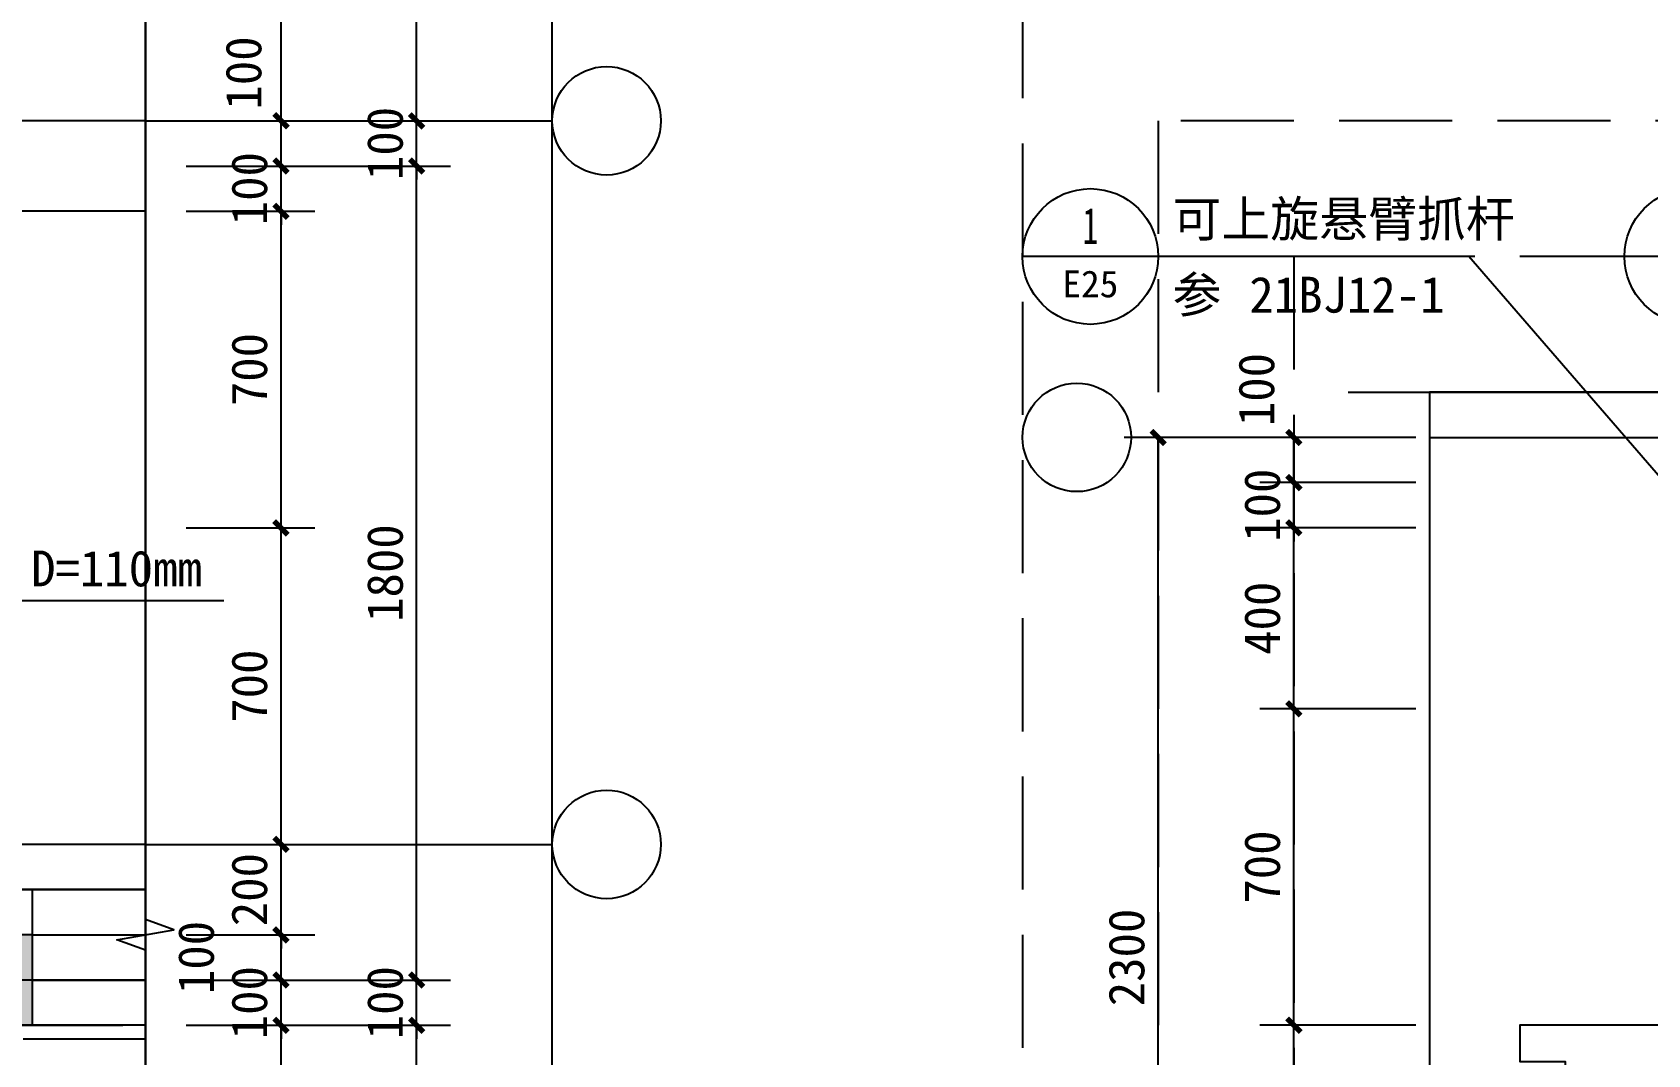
# Model space of a CAD drawing. Header units: millimetres. Extents: x -15 to 66915, y -15 to 18798.
# Drawn here: x 50991 to 54564, y 4557 to 6818 of the extents above; entities that cross this region are included whole.
import ezdxf
from ezdxf.enums import TextEntityAlignment as Align
from ezdxf.xclip import XClip

# ---------------------------------------------------------------- set-up
doc = ezdxf.new("R2010")
doc.units = ezdxf.units.MM
doc.header["$LTSCALE"] = 1000
doc.header["$XCLIPFRAME"] = 2
for name, pattern in [('3#-轴线$0$DOTE', [2.42, 2, -0.2, 0.02, -0.2]), ('5#-轴线$0$DOTE', [2.42, 2, -0.2, 0.02, -0.2]), ('DASH', [0.35, 0.25, -0.1])]:
    doc.linetypes.add(name, pattern=pattern)
doc.layers.get('Defpoints').update_dxf_attribs({"color": 4, "linetype": 'DASH'})
for name, color, linetype in [('120+120-墙体-连接$0$A-COLU-CONC-HATC', 204, 'Continuous'), ('120+120-墙体-连接$0$A-FLOR-UNDR', 177, 'Continuous'), ('120+120-墙体-连接$0$A-WALL-CONC', 9, 'Continuous'), ('120+120-墙体-连接$0$A-WALL-INSL', 241, 'Continuous'), ('120-WC-1.8x1.5+2.65x1.6$0$A-FLOR-SPCL', 225, 'Continuous'), ('120-墙体$0$120-墙体$0$A-DOOR', 51, 'Continuous'), ('3#-轴线$0$A-ANNO-DOTE', 10, '3#-轴线$0$DOTE'), ('3#~5#楼$0$A-ANNO-AXIS', 3, 'Continuous'), ('3#~5#楼$0$A-ANNO-DIMS', 3, 'Continuous'), ('3#~5#楼$0$A-ANNO-IDEN', 3, 'Continuous'), ('3#~5#楼$0$A-ANNO-SYMB', 3, 'Continuous'), ('3#~5#楼$0$A-ANNO-TEXT', 3, 'Continuous'), ('4#楼J层线脚$0$A-00-HX-113-wall-01Y$0$HRAL', 31, 'Continuous'), ('5#-轴线$0$A-ANNO-DOTE', 10, '5#-轴线$0$DOTE'), ('AXIS_TEXT', 7, 'Continuous'), ('厨卫大样-无障碍$0$A-ANNO-AXIS', 3, 'Continuous'), ('厨卫大样-无障碍$0$A-ANNO-DIM-SYMB', 3, 'Continuous'), ('厨卫大样-无障碍$0$A-ANNO-IDEN', 3, 'Continuous'), ('厨卫大样-无障碍$0$A-ANNO-TEXT', 7, 'Continuous')]:
    doc.layers.add(name, color=color, linetype=linetype)
doc.styles.add('3#~5#楼$0$_TCH_DIM', font='')
doc.styles.add('3#~5#楼$0$_TCH_DIM_T3', font='')
doc.styles.add('COMPLEX', font='COMPLEX')
doc.styles.add('厨卫大样-无障碍$0$_TCH_DIM', font='')
doc.styles.add('厨卫大样-无障碍$0$_TCH_DIM_T3', font='')
doc.styles.add('厨卫大样-无障碍$0$_TCH_LABEL', font='')
doc.styles.get('3#~5#楼$0$_TCH_DIM').set_extended_font_data('SimSun')
doc.styles.get('3#~5#楼$0$_TCH_DIM_T3').set_extended_font_data('SimSun')
doc.styles.get('厨卫大样-无障碍$0$_TCH_DIM').set_extended_font_data('SimSun')
doc.styles.get('厨卫大样-无障碍$0$_TCH_DIM_T3').set_extended_font_data('SimSun')
doc.styles.get('厨卫大样-无障碍$0$_TCH_LABEL').set_extended_font_data('SimSun')
doc.dimstyles.new('3#~5#楼$0$_TCH_ARCH&&30', dxfattribs={"dimtxt": 79.303797, "dimasz": 30, "dimexe": 75, "dimexo": 90, "dimgap": 30, "dimtad": 1, "dimdec": 0, "dimzin": 0, "dimdsep": 46, "dimtxsty": '3#~5#楼$0$_TCH_DIM_T3', "dimblk": '3#~5#楼$0$_ArchTick', "dimcen": 0.09, "dimclrt": 7, "dimazin": 2, "dimtfac": 1, "dimtdec": 0, "dimtix": 1, "dimtmove": 2, "dimatfit": 3, "dimfxl": 100, "dimtolj": 1, "dimtzin": 0, "dimarcsym": 0})
doc.dimstyles.new('厨卫大样-无障碍$0$_TCH_ARCH&&30', dxfattribs={"dimtxt": 79.303797, "dimasz": 30, "dimexe": 75, "dimexo": 90, "dimgap": 30, "dimtad": 1, "dimdec": 0, "dimzin": 0, "dimdsep": 46, "dimtxsty": '厨卫大样-无障碍$0$_TCH_DIM_T3', "dimblk": '厨卫大样-无障碍$0$_ArchTick', "dimcen": 0.09, "dimclrt": 7, "dimazin": 2, "dimtfac": 1, "dimtdec": 0, "dimtix": 1, "dimtmove": 2, "dimatfit": 3, "dimfxl": 100, "dimtolj": 1, "dimtzin": 0, "dimarcsym": 0})

# ---------------------------------------------------------------- blocks, each defined once
blk = doc.blocks.new('120-WC-1.8x1.5+2.65x1.6')
at = {"layer": '120-WC-1.8x1.5+2.65x1.6$0$A-FLOR-SPCL'}
blk.add_line((770, -1930), (-1820, -1930), dxfattribs=at)
at = {"layer": 'Defpoints'}
for points in [[(-1850, -3500), (800, -3500), (800, -1900), (-1850, -1900)], [(800, -1900), (-1850, -1900), (-1850, -3500), (800, -3500)]]:
    blk.add_lwpolyline(points, close=True, dxfattribs=at)
blk = doc.blocks.new('120-墙体$0$120-墙体$0$$TCHSYS$WIN2D')
for p, q in [((-0.5, 0.5), (0.5, 0.5)), ((-0.5, 0.5), (-0.5, -0.5)), ((0.5, 0.5), (0.5, -0.5)), ((0.5, 0.1667), (-0.5, 0.1667)), ((0.5, -0.1667), (-0.5, -0.1667)), ((-0.5, -0.5), (0.5, -0.5))]:
    blk.add_line(p, q)
blk = doc.blocks.new('120-墙体')
blk.add_blockref('120-WC-1.8x1.5+2.65x1.6', (-100, -3300))
at = {"layer": '120-墙体$0$120-墙体$0$A-DOOR', "xscale": -450, "yscale": -300, "zscale": 300, "rotation": 180}
blk.add_blockref('120-墙体$0$120-墙体$0$$TCHSYS$WIN2D', (425, -5050), dxfattribs=at)
blk = doc.blocks.new('120+120-墙体-连接')
at = {"layer": '120+120-墙体-连接$0$A-COLU-CONC-HATC'}
blk.add_hatch(color=256, dxfattribs=at).paths.add_polyline_path([(-150, -100), (-100, -100), (0, -33.3), (0, 100), (-150, 100)])
at = {"layer": '120+120-墙体-连接$0$A-FLOR-UNDR'}
blk.add_lwpolyline([(-602, 1700), (-102, 1700), (-102, 200), (-602, 200)], close=True, dxfattribs=at)
at = {"layer": '120+120-墙体-连接$0$A-WALL-CONC'}
for p, q in [((-150, 100), (0, 100)), ((-150, 100), (-150, -100)), ((-150, -100), (-100, -100))]:
    blk.add_line(p, q, dxfattribs=at)
at = {"layer": '120+120-墙体-连接$0$A-WALL-INSL'}
blk.add_line((-150, 200), (0, 200), dxfattribs=at)
blk = doc.blocks.new('3#-轴线')
at = {"layer": '3#-轴线$0$A-ANNO-DOTE'}
for points in [[(-3000, -3200), (45757.3, -3200)], [(-3000, -4800), (45757.3, -4800)], [(-3000, -5100), (45757.3, -5100)]]:
    blk.add_lwpolyline(points, dxfattribs=at)
blk = doc.blocks.new('3#~5#楼$0$bghtrb')
for name, p in [('3#-轴线', (-21700, 0)), ('120-墙体', (-1600, 0)), ('120+120-墙体-连接', (-800, -5100))]:
    blk.add_blockref(name, p)
blk = doc.blocks.new('_AXISO')
blk.add_circle((0, 0), 0.5)
at = {"layer": 'AXIS_TEXT', "style": 'COMPLEX', "width": 1.041667}
blk.add_attdef('A', text='', height=0.56, dxfattribs=at).set_placement((-0.25, -0.28), (0.25, -0.28), align=Align.FIT)
blk = doc.blocks.new('3#~5#楼$0$_ArchTick')
at = {"color": 0, "linetype": 'ByBlock', "const_width": 0.4}
blk.add_lwpolyline([(-0.5, -0.5), (0.5, 0.5)], dxfattribs=at)
blk = doc.blocks.new('*D1100')
at = {"layer": '3#~5#楼$0$A-ANNO-DIMS', "color": 0, "lineweight": -2, "transparency": 16777216}
for p, q in [((51331.1, 4622.2), (51616.1, 4622.2)), ((51541.1, 3022.2), (51541.1, 4622.2)), ((51331.1, 3022.2), (51616.1, 3022.2))]:
    blk.add_line(p, q, dxfattribs=at)
at = {"layer": 'Defpoints', "color": 0, "transparency": 16777216}
for p in [(51241.1, 4622.2), (51541.1, 4622.2), (51241.1, 3022.2)]:
    blk.add_point(p, dxfattribs=at)
at = {"layer": '3#~5#楼$0$A-ANNO-DIMS', "color": 0, "lineweight": -2, "transparency": 16777216, "xscale": 30, "yscale": 30, "zscale": 30}
for p, rotation in [((51541.1, 4622.2), 90), ((51541.1, 3022.2), 270)]:
    blk.add_blockref('3#~5#楼$0$_ArchTick', p, dxfattribs=dict(at, rotation=rotation))
at = {"layer": '3#~5#楼$0$A-ANNO-DIMS', "color": 7, "transparency": 16777216, "insert": (51471.4, 3822.2), "char_height": 79.3, "attachment_point": 5, "rotation": 90, "style": '3#~5#楼$0$_TCH_DIM_T3'}
blk.add_mtext('\\A1;1600', dxfattribs=at)
blk = doc.blocks.new('*D1101')
at = {"layer": '3#~5#楼$0$A-ANNO-DIMS', "color": 0, "lineweight": -2, "transparency": 16777216}
for p, q in [((51541.1, 4722.2), (51541.1, 4752.2)), ((51331.1, 4722.2), (51616.1, 4722.2)), ((51541.1, 4622.2), (51541.1, 4722.2)), ((51331.1, 4622.2), (51616.1, 4622.2)), ((51541.1, 4622.2), (51541.1, 4592.2))]:
    blk.add_line(p, q, dxfattribs=at)
at = {"layer": 'Defpoints', "color": 0, "transparency": 16777216}
for p in [(51241.1, 4722.2), (51541.1, 4722.2), (51241.1, 4622.2)]:
    blk.add_point(p, dxfattribs=at)
at = {"layer": '3#~5#楼$0$A-ANNO-DIMS', "color": 0, "lineweight": -2, "transparency": 16777216, "xscale": 30, "yscale": 30, "zscale": 30}
for p, rotation in [((51541.1, 4722.2), 270), ((51541.1, 4622.2), 90)]:
    blk.add_blockref('3#~5#楼$0$_ArchTick', p, dxfattribs=dict(at, rotation=rotation))
at = {"layer": '3#~5#楼$0$A-ANNO-DIMS', "color": 7, "transparency": 16777216, "insert": (51471.4, 4672.2), "char_height": 79.3, "attachment_point": 5, "rotation": 90, "style": '3#~5#楼$0$_TCH_DIM_T3'}
blk.add_mtext('\\A1;100', dxfattribs=at)
blk = doc.blocks.new('*D1102')
at = {"layer": '3#~5#楼$0$A-ANNO-DIMS', "color": 0, "lineweight": -2, "transparency": 16777216}
for p, q in [((51331.1, 4822.2), (51616.1, 4822.2)), ((51541.1, 4722.2), (51541.1, 4822.2)), ((51331.1, 4722.2), (51616.1, 4722.2))]:
    blk.add_line(p, q, dxfattribs=at)
at = {"layer": 'Defpoints', "color": 0, "transparency": 16777216}
for p in [(51241.1, 4822.2), (51541.1, 4822.2), (51241.1, 4722.2)]:
    blk.add_point(p, dxfattribs=at)
at = {"layer": '3#~5#楼$0$A-ANNO-DIMS', "color": 0, "lineweight": -2, "transparency": 16777216, "xscale": 30, "yscale": 30, "zscale": 30}
for p, rotation in [((51541.1, 4822.2), 90), ((51541.1, 4722.2), 270)]:
    blk.add_blockref('3#~5#楼$0$_ArchTick', p, dxfattribs=dict(at, rotation=rotation))
at = {"layer": '3#~5#楼$0$A-ANNO-DIMS', "color": 7, "transparency": 16777216, "insert": (51353.6, 4772.2), "char_height": 79.3, "attachment_point": 5, "rotation": 90, "style": '3#~5#楼$0$_TCH_DIM_T3'}
blk.add_mtext('\\A1;100', dxfattribs=at)
blk = doc.blocks.new('*D1103')
at = {"layer": '3#~5#楼$0$A-ANNO-DIMS', "color": 0, "lineweight": -2, "transparency": 16777216}
for p, q in [((51541.1, 5022.2), (51541.1, 5052.2)), ((51331.1, 5022.2), (51616.1, 5022.2)), ((51541.1, 4822.2), (51541.1, 5022.2)), ((51331.1, 4822.2), (51616.1, 4822.2)), ((51541.1, 4822.2), (51541.1, 4792.2))]:
    blk.add_line(p, q, dxfattribs=at)
at = {"layer": 'Defpoints', "color": 0, "transparency": 16777216}
for p in [(51241.1, 5022.2), (51541.1, 5022.2), (51241.1, 4822.2)]:
    blk.add_point(p, dxfattribs=at)
at = {"layer": '3#~5#楼$0$A-ANNO-DIMS', "color": 0, "lineweight": -2, "transparency": 16777216, "xscale": 30, "yscale": 30, "zscale": 30}
for p, rotation in [((51541.1, 5022.2), 270), ((51541.1, 4822.2), 90)]:
    blk.add_blockref('3#~5#楼$0$_ArchTick', p, dxfattribs=dict(at, rotation=rotation))
at = {"layer": '3#~5#楼$0$A-ANNO-DIMS', "color": 7, "transparency": 16777216, "insert": (51471.4, 4922.2), "char_height": 79.3, "attachment_point": 5, "rotation": 90, "style": '3#~5#楼$0$_TCH_DIM_T3'}
blk.add_mtext('\\A1;200', dxfattribs=at)
blk = doc.blocks.new('*D1104')
at = {"layer": '3#~5#楼$0$A-ANNO-DIMS', "color": 0, "lineweight": -2, "transparency": 16777216}
for p, q in [((51331.1, 5722.2), (51616.1, 5722.2)), ((51541.1, 5022.2), (51541.1, 5722.2)), ((51331.1, 5022.2), (51616.1, 5022.2))]:
    blk.add_line(p, q, dxfattribs=at)
at = {"layer": 'Defpoints', "color": 0, "transparency": 16777216}
for p in [(51241.1, 5722.2), (51541.1, 5722.2), (51241.1, 5022.2)]:
    blk.add_point(p, dxfattribs=at)
at = {"layer": '3#~5#楼$0$A-ANNO-DIMS', "color": 0, "lineweight": -2, "transparency": 16777216, "xscale": 30, "yscale": 30, "zscale": 30}
for p, rotation in [((51541.1, 5722.2), 90), ((51541.1, 5022.2), 270)]:
    blk.add_blockref('3#~5#楼$0$_ArchTick', p, dxfattribs=dict(at, rotation=rotation))
at = {"layer": '3#~5#楼$0$A-ANNO-DIMS', "color": 7, "transparency": 16777216, "insert": (51471.4, 5372.2), "char_height": 79.3, "attachment_point": 5, "rotation": 90, "style": '3#~5#楼$0$_TCH_DIM_T3'}
blk.add_mtext('\\A1;700', dxfattribs=at)
blk = doc.blocks.new('*D1105')
at = {"layer": '3#~5#楼$0$A-ANNO-DIMS', "color": 0, "lineweight": -2, "transparency": 16777216}
for p, q in [((51331.1, 6422.2), (51616.1, 6422.2)), ((51541.1, 5722.2), (51541.1, 6422.2)), ((51331.1, 5722.2), (51616.1, 5722.2))]:
    blk.add_line(p, q, dxfattribs=at)
at = {"layer": 'Defpoints', "color": 0, "transparency": 16777216}
for p in [(51241.1, 6422.2), (51541.1, 6422.2), (51241.1, 5722.2)]:
    blk.add_point(p, dxfattribs=at)
at = {"layer": '3#~5#楼$0$A-ANNO-DIMS', "color": 0, "lineweight": -2, "transparency": 16777216, "xscale": 30, "yscale": 30, "zscale": 30}
for p, rotation in [((51541.1, 6422.2), 90), ((51541.1, 5722.2), 270)]:
    blk.add_blockref('3#~5#楼$0$_ArchTick', p, dxfattribs=dict(at, rotation=rotation))
at = {"layer": '3#~5#楼$0$A-ANNO-DIMS', "color": 7, "transparency": 16777216, "insert": (51471.4, 6072.2), "char_height": 79.3, "attachment_point": 5, "rotation": 90, "style": '3#~5#楼$0$_TCH_DIM_T3'}
blk.add_mtext('\\A1;700', dxfattribs=at)
blk = doc.blocks.new('*D1106')
at = {"layer": '3#~5#楼$0$A-ANNO-DIMS', "color": 0, "lineweight": -2, "transparency": 16777216}
for p, q in [((51541.1, 6522.2), (51541.1, 6552.2)), ((51331.1, 6522.2), (51616.1, 6522.2)), ((51541.1, 6422.2), (51541.1, 6522.2)), ((51331.1, 6422.2), (51616.1, 6422.2)), ((51541.1, 6422.2), (51541.1, 6392.2))]:
    blk.add_line(p, q, dxfattribs=at)
at = {"layer": 'Defpoints', "color": 0, "transparency": 16777216}
for p in [(51241.1, 6522.2), (51541.1, 6522.2), (51241.1, 6422.2)]:
    blk.add_point(p, dxfattribs=at)
at = {"layer": '3#~5#楼$0$A-ANNO-DIMS', "color": 0, "lineweight": -2, "transparency": 16777216, "xscale": 30, "yscale": 30, "zscale": 30}
for p, rotation in [((51541.1, 6522.2), 270), ((51541.1, 6422.2), 90)]:
    blk.add_blockref('3#~5#楼$0$_ArchTick', p, dxfattribs=dict(at, rotation=rotation))
at = {"layer": '3#~5#楼$0$A-ANNO-DIMS', "color": 7, "transparency": 16777216, "insert": (51471.4, 6472.2), "char_height": 79.3, "attachment_point": 5, "rotation": 90, "style": '3#~5#楼$0$_TCH_DIM_T3'}
blk.add_mtext('\\A1;100', dxfattribs=at)
blk = doc.blocks.new('*D1107')
at = {"layer": '3#~5#楼$0$A-ANNO-DIMS', "color": 0, "lineweight": -2, "transparency": 16777216}
for p, q in [((51331.1, 6622.2), (51616.1, 6622.2)), ((51541.1, 6522.2), (51541.1, 6622.2)), ((51331.1, 6522.2), (51616.1, 6522.2))]:
    blk.add_line(p, q, dxfattribs=at)
at = {"layer": 'Defpoints', "color": 0, "transparency": 16777216}
for p in [(51241.1, 6622.2), (51541.1, 6622.2), (51241.1, 6522.2)]:
    blk.add_point(p, dxfattribs=at)
at = {"layer": '3#~5#楼$0$A-ANNO-DIMS', "color": 0, "lineweight": -2, "transparency": 16777216, "xscale": 30, "yscale": 30, "zscale": 30}
for p, rotation in [((51541.1, 6622.2), 90), ((51541.1, 6522.2), 270)]:
    blk.add_blockref('3#~5#楼$0$_ArchTick', p, dxfattribs=dict(at, rotation=rotation))
at = {"layer": '3#~5#楼$0$A-ANNO-DIMS', "color": 7, "transparency": 16777216, "insert": (51458.6, 6728), "char_height": 79.3, "attachment_point": 5, "rotation": 90, "style": '3#~5#楼$0$_TCH_DIM_T3'}
blk.add_mtext('\\A1;100', dxfattribs=at)
blk = doc.blocks.new('*D1108')
at = {"layer": '3#~5#楼$0$A-ANNO-DIMS', "color": 0, "lineweight": -2, "transparency": 16777216}
for p, q in [((51841.1, 6622.2), (51841.1, 6652.2)), ((51331.1, 6622.2), (51916.1, 6622.2)), ((51841.1, 6522.2), (51841.1, 6622.2)), ((51331.1, 6522.2), (51916.1, 6522.2)), ((51841.1, 6522.2), (51841.1, 6492.2))]:
    blk.add_line(p, q, dxfattribs=at)
at = {"layer": 'Defpoints', "color": 0, "transparency": 16777216}
for p in [(51241.1, 6622.2), (51841.1, 6622.2), (51241.1, 6522.2)]:
    blk.add_point(p, dxfattribs=at)
at = {"layer": '3#~5#楼$0$A-ANNO-DIMS', "color": 0, "lineweight": -2, "transparency": 16777216, "xscale": 30, "yscale": 30, "zscale": 30}
for p, rotation in [((51841.1, 6622.2), 270), ((51841.1, 6522.2), 90)]:
    blk.add_blockref('3#~5#楼$0$_ArchTick', p, dxfattribs=dict(at, rotation=rotation))
at = {"layer": '3#~5#楼$0$A-ANNO-DIMS', "color": 7, "transparency": 16777216, "insert": (51771.4, 6572.2), "char_height": 79.3, "attachment_point": 5, "rotation": 90, "style": '3#~5#楼$0$_TCH_DIM_T3'}
blk.add_mtext('\\A1;100', dxfattribs=at)
blk = doc.blocks.new('*D1109')
at = {"layer": '3#~5#楼$0$A-ANNO-DIMS', "color": 0, "lineweight": -2, "transparency": 16777216}
for p, q in [((51331.1, 6522.2), (51916.1, 6522.2)), ((51841.1, 4722.2), (51841.1, 6522.2)), ((51331.1, 4722.2), (51916.1, 4722.2))]:
    blk.add_line(p, q, dxfattribs=at)
at = {"layer": 'Defpoints', "color": 0, "transparency": 16777216}
for p in [(51241.1, 6522.2), (51841.1, 6522.2), (51241.1, 4722.2)]:
    blk.add_point(p, dxfattribs=at)
at = {"layer": '3#~5#楼$0$A-ANNO-DIMS', "color": 0, "lineweight": -2, "transparency": 16777216, "xscale": 30, "yscale": 30, "zscale": 30}
for p, rotation in [((51841.1, 6522.2), 90), ((51841.1, 4722.2), 270)]:
    blk.add_blockref('3#~5#楼$0$_ArchTick', p, dxfattribs=dict(at, rotation=rotation))
at = {"layer": '3#~5#楼$0$A-ANNO-DIMS', "color": 7, "transparency": 16777216, "insert": (51771.4, 5622.2), "char_height": 79.3, "attachment_point": 5, "rotation": 90, "style": '3#~5#楼$0$_TCH_DIM_T3'}
blk.add_mtext('\\A1;1800', dxfattribs=at)
blk = doc.blocks.new('*D1110')
at = {"layer": '3#~5#楼$0$A-ANNO-DIMS', "color": 0, "lineweight": -2, "transparency": 16777216}
for p, q in [((51841.1, 4722.2), (51841.1, 4752.2)), ((51331.1, 4722.2), (51916.1, 4722.2)), ((51841.1, 4622.2), (51841.1, 4722.2)), ((51331.1, 4622.2), (51916.1, 4622.2)), ((51841.1, 4622.2), (51841.1, 4592.2))]:
    blk.add_line(p, q, dxfattribs=at)
at = {"layer": 'Defpoints', "color": 0, "transparency": 16777216}
for p in [(51241.1, 4722.2), (51841.1, 4722.2), (51241.1, 4622.2)]:
    blk.add_point(p, dxfattribs=at)
at = {"layer": '3#~5#楼$0$A-ANNO-DIMS', "color": 0, "lineweight": -2, "transparency": 16777216, "xscale": 30, "yscale": 30, "zscale": 30}
for p, rotation in [((51841.1, 4722.2), 270), ((51841.1, 4622.2), 90)]:
    blk.add_blockref('3#~5#楼$0$_ArchTick', p, dxfattribs=dict(at, rotation=rotation))
at = {"layer": '3#~5#楼$0$A-ANNO-DIMS', "color": 7, "transparency": 16777216, "insert": (51771.4, 4672.2), "char_height": 79.3, "attachment_point": 5, "rotation": 90, "style": '3#~5#楼$0$_TCH_DIM_T3'}
blk.add_mtext('\\A1;100', dxfattribs=at)
blk = doc.blocks.new('*D1111')
at = {"layer": '3#~5#楼$0$A-ANNO-DIMS', "color": 0, "lineweight": -2, "transparency": 16777216}
for p, q in [((51331.1, 4622.2), (51916.1, 4622.2)), ((51841.1, 3022.2), (51841.1, 4622.2)), ((51331.1, 3022.2), (51916.1, 3022.2))]:
    blk.add_line(p, q, dxfattribs=at)
at = {"layer": 'Defpoints', "color": 0, "transparency": 16777216}
for p in [(51241.1, 4622.2), (51841.1, 4622.2), (51241.1, 3022.2)]:
    blk.add_point(p, dxfattribs=at)
at = {"layer": '3#~5#楼$0$A-ANNO-DIMS', "color": 0, "lineweight": -2, "transparency": 16777216, "xscale": 30, "yscale": 30, "zscale": 30}
for p, rotation in [((51841.1, 4622.2), 90), ((51841.1, 3022.2), 270)]:
    blk.add_blockref('3#~5#楼$0$_ArchTick', p, dxfattribs=dict(at, rotation=rotation))
at = {"layer": '3#~5#楼$0$A-ANNO-DIMS', "color": 7, "transparency": 16777216, "insert": (51771.4, 3822.2), "char_height": 79.3, "attachment_point": 5, "rotation": 90, "style": '3#~5#楼$0$_TCH_DIM_T3'}
blk.add_mtext('\\A1;1600', dxfattribs=at)
blk = doc.blocks.new('4#楼J层线脚$0$A$C21F85209')
at = {"layer": '4#楼J层线脚$0$A-00-HX-113-wall-01Y$0$HRAL'}
blk.add_lwpolyline([(-11750, 900), (-12150, 900), (-12150, 820), (-12050, 820), (-12050, 580), (-12150, 580), (-12150, 500), (-11750, 500)], dxfattribs=at)
blk = doc.blocks.new('4#楼J层线脚')
blk.add_blockref('4#楼J层线脚$0$A$C21F85209', (1100, 100))
blk = doc.blocks.new('5#-轴线')
at = {"layer": '5#-轴线$0$A-ANNO-DOTE'}
blk.add_lwpolyline([(-6700, -4800), (24100, -4800)], dxfattribs=at)
blk = doc.blocks.new('厨卫大样-无障碍$0$_ArchTick')
at = {"color": 0, "linetype": 'ByBlock', "const_width": 0.4}
blk.add_lwpolyline([(-0.5, -0.5), (0.5, 0.5)], dxfattribs=at)
blk = doc.blocks.new('*D1284')
at = {"layer": 'Defpoints', "color": 0, "transparency": 16777216}
for p in [(53481.1, 5922.2), (53841.1, 5922.2), (53841.1, 3622.2)]:
    blk.add_point(p, dxfattribs=at)
at = {"layer": '厨卫大样-无障碍$0$A-ANNO-IDEN', "color": 0, "lineweight": -2, "transparency": 16777216}
for p, q in [((53751.1, 5922.2), (53406.1, 5922.2)), ((53481.1, 3622.2), (53481.1, 5922.2)), ((53751.1, 3622.2), (53406.1, 3622.2))]:
    blk.add_line(p, q, dxfattribs=at)
at = {"layer": '厨卫大样-无障碍$0$A-ANNO-IDEN', "color": 0, "lineweight": -2, "transparency": 16777216, "xscale": 30, "yscale": 30, "zscale": 30}
for p, rotation in [((53481.1, 5922.2), 90), ((53481.1, 3622.2), 270)]:
    blk.add_blockref('厨卫大样-无障碍$0$_ArchTick', p, dxfattribs=dict(at, rotation=rotation))
at = {"layer": '厨卫大样-无障碍$0$A-ANNO-IDEN', "color": 7, "transparency": 16777216, "insert": (53411.4, 4772.2), "char_height": 79.3, "attachment_point": 5, "rotation": 90, "style": '厨卫大样-无障碍$0$_TCH_DIM_T3'}
blk.add_mtext('\\A1;2300', dxfattribs=at)
blk = doc.blocks.new('*D1287')
at = {"layer": 'Defpoints', "color": 0, "transparency": 16777216}
for p in [(53781.1, 4622.2), (54141.1, 4622.2), (54141.1, 3622.2)]:
    blk.add_point(p, dxfattribs=at)
at = {"layer": '厨卫大样-无障碍$0$A-ANNO-IDEN', "color": 0, "lineweight": -2, "transparency": 16777216}
for p, q in [((54051.1, 4622.2), (53706.1, 4622.2)), ((53781.1, 3622.2), (53781.1, 4622.2)), ((54051.1, 3622.2), (53706.1, 3622.2))]:
    blk.add_line(p, q, dxfattribs=at)
at = {"layer": '厨卫大样-无障碍$0$A-ANNO-IDEN', "color": 0, "lineweight": -2, "transparency": 16777216, "xscale": 30, "yscale": 30, "zscale": 30}
for p, rotation in [((53781.1, 4622.2), 90), ((53781.1, 3622.2), 270)]:
    blk.add_blockref('厨卫大样-无障碍$0$_ArchTick', p, dxfattribs=dict(at, rotation=rotation))
at = {"layer": '厨卫大样-无障碍$0$A-ANNO-IDEN', "color": 7, "transparency": 16777216, "insert": (53711.4, 4122.2), "char_height": 79.3, "attachment_point": 5, "rotation": 90, "style": '厨卫大样-无障碍$0$_TCH_DIM_T3'}
blk.add_mtext('\\A1;1000', dxfattribs=at)
blk = doc.blocks.new('*D1288')
at = {"layer": 'Defpoints', "color": 0, "transparency": 16777216}
for p in [(53781.1, 5322.2), (54141.1, 5322.2), (54141.1, 4622.2)]:
    blk.add_point(p, dxfattribs=at)
at = {"layer": '厨卫大样-无障碍$0$A-ANNO-IDEN', "color": 0, "lineweight": -2, "transparency": 16777216}
for p, q in [((54051.1, 5322.2), (53706.1, 5322.2)), ((53781.1, 4622.2), (53781.1, 5322.2)), ((54051.1, 4622.2), (53706.1, 4622.2))]:
    blk.add_line(p, q, dxfattribs=at)
at = {"layer": '厨卫大样-无障碍$0$A-ANNO-IDEN', "color": 0, "lineweight": -2, "transparency": 16777216, "xscale": 30, "yscale": 30, "zscale": 30}
for p, rotation in [((53781.1, 5322.2), 90), ((53781.1, 4622.2), 270)]:
    blk.add_blockref('厨卫大样-无障碍$0$_ArchTick', p, dxfattribs=dict(at, rotation=rotation))
at = {"layer": '厨卫大样-无障碍$0$A-ANNO-IDEN', "color": 7, "transparency": 16777216, "insert": (53711.4, 4972.2), "char_height": 79.3, "attachment_point": 5, "rotation": 90, "style": '厨卫大样-无障碍$0$_TCH_DIM_T3'}
blk.add_mtext('\\A1;700', dxfattribs=at)
blk = doc.blocks.new('*D1289')
at = {"layer": 'Defpoints', "color": 0, "transparency": 16777216}
for p in [(53781.1, 5722.2), (54141.1, 5722.2), (54141.1, 5322.2)]:
    blk.add_point(p, dxfattribs=at)
at = {"layer": '厨卫大样-无障碍$0$A-ANNO-IDEN', "color": 0, "lineweight": -2, "transparency": 16777216}
for p, q in [((54051.1, 5722.2), (53706.1, 5722.2)), ((53781.1, 5322.2), (53781.1, 5722.2)), ((54051.1, 5322.2), (53706.1, 5322.2))]:
    blk.add_line(p, q, dxfattribs=at)
at = {"layer": '厨卫大样-无障碍$0$A-ANNO-IDEN', "color": 0, "lineweight": -2, "transparency": 16777216, "xscale": 30, "yscale": 30, "zscale": 30}
for p, rotation in [((53781.1, 5722.2), 90), ((53781.1, 5322.2), 270)]:
    blk.add_blockref('厨卫大样-无障碍$0$_ArchTick', p, dxfattribs=dict(at, rotation=rotation))
at = {"layer": '厨卫大样-无障碍$0$A-ANNO-IDEN', "color": 7, "transparency": 16777216, "insert": (53711.4, 5522.2), "char_height": 79.3, "attachment_point": 5, "rotation": 90, "style": '厨卫大样-无障碍$0$_TCH_DIM_T3'}
blk.add_mtext('\\A1;400', dxfattribs=at)
blk = doc.blocks.new('*D1290')
at = {"layer": 'Defpoints', "color": 0, "transparency": 16777216}
for p in [(53781.1, 5822.2), (54141.1, 5822.2), (54141.1, 5722.2)]:
    blk.add_point(p, dxfattribs=at)
at = {"layer": '厨卫大样-无障碍$0$A-ANNO-IDEN', "color": 0, "lineweight": -2, "transparency": 16777216}
for p, q in [((53781.1, 5822.2), (53781.1, 5852.2)), ((54051.1, 5822.2), (53706.1, 5822.2)), ((53781.1, 5722.2), (53781.1, 5822.2)), ((54051.1, 5722.2), (53706.1, 5722.2)), ((53781.1, 5722.2), (53781.1, 5692.2))]:
    blk.add_line(p, q, dxfattribs=at)
at = {"layer": '厨卫大样-无障碍$0$A-ANNO-IDEN', "color": 0, "lineweight": -2, "transparency": 16777216, "xscale": 30, "yscale": 30, "zscale": 30}
for p, rotation in [((53781.1, 5822.2), 270), ((53781.1, 5722.2), 90)]:
    blk.add_blockref('厨卫大样-无障碍$0$_ArchTick', p, dxfattribs=dict(at, rotation=rotation))
at = {"layer": '厨卫大样-无障碍$0$A-ANNO-IDEN', "color": 7, "transparency": 16777216, "insert": (53711.4, 5772.2), "char_height": 79.3, "attachment_point": 5, "rotation": 90, "style": '厨卫大样-无障碍$0$_TCH_DIM_T3'}
blk.add_mtext('\\A1;100', dxfattribs=at)
blk = doc.blocks.new('*D1291')
at = {"layer": 'Defpoints', "color": 0, "transparency": 16777216}
for p in [(53781.1, 5922.2), (54141.1, 5922.2), (54141.1, 5822.2)]:
    blk.add_point(p, dxfattribs=at)
at = {"layer": '厨卫大样-无障碍$0$A-ANNO-IDEN', "color": 0, "lineweight": -2, "transparency": 16777216}
for p, q in [((54051.1, 5922.2), (53706.1, 5922.2)), ((53781.1, 5822.2), (53781.1, 5922.2)), ((54051.1, 5822.2), (53706.1, 5822.2))]:
    blk.add_line(p, q, dxfattribs=at)
at = {"layer": '厨卫大样-无障碍$0$A-ANNO-IDEN', "color": 0, "lineweight": -2, "transparency": 16777216, "xscale": 30, "yscale": 30, "zscale": 30}
for p, rotation in [((53781.1, 5922.2), 90), ((53781.1, 5822.2), 270)]:
    blk.add_blockref('厨卫大样-无障碍$0$_ArchTick', p, dxfattribs=dict(at, rotation=rotation))
at = {"layer": '厨卫大样-无障碍$0$A-ANNO-IDEN', "color": 7, "transparency": 16777216, "insert": (53698.6, 6028), "char_height": 79.3, "attachment_point": 5, "rotation": 90, "style": '厨卫大样-无障碍$0$_TCH_DIM_T3'}
blk.add_mtext('\\A1;100', dxfattribs=at)
blk = doc.blocks.new('3#~5#楼')
ref = blk.add_blockref('3#~5#楼$0$bghtrb', (50041.1, 9822.2), dxfattribs=dict(xscale=-1))
XClip(ref).set_block_clipping_path([(-1200, -7200), (3050, -2800)])
ref = blk.add_blockref('3#~5#楼$0$bghtrb', (60530.3, 9622.2), dxfattribs=dict(xscale=-1))
XClip(ref).set_block_clipping_path([(16250, -7000), (20600, -2800)])
at = {"layer": '3#~5#楼$0$A-ANNO-AXIS', "xscale": 240, "yscale": 240, "zscale": 240}
for p in [(52261.1, 6622.2), (52261.1, 5022.2)]:
    blk.add_blockref('_AXISO', p, dxfattribs=at)
at = {"layer": '3#~5#楼$0$A-ANNO-AXIS'}
for p, q in [((51241.1, 6622.2), (52141.1, 6622.2)), ((51241.1, 5022.2), (52141.1, 5022.2))]:
    blk.add_line(p, q, dxfattribs=at)
at = {"layer": '3#~5#楼$0$A-ANNO-IDEN'}
blk.add_line((50314.1, 5561.3), (51414.3, 5561.3), dxfattribs=at)
at = {"layer": '3#~5#楼$0$A-ANNO-SYMB'}
blk.add_lwpolyline([(51241.1, 2442.2), (51241.1, 4788.5), (51178.1, 4811.4), (51304.1, 4833.6), (51241.1, 4856), (51241.1, 7202.2)], dxfattribs=at)
at = {"layer": 'Defpoints', "ltscale": 500}
for points in [[(46091.1, 1722.2), (52141.1, 1722.2), (52141.1, 7922.2), (46091.1, 7922.2)], [(46391.1, 2022.2), (51841.1, 2022.2), (51841.1, 7622.2), (46391.1, 7622.2)], [(46691.1, 2322.2), (51541.1, 2322.2), (51541.1, 7322.2), (46691.1, 7322.2)], [(46991.1, 2622.2), (51241.1, 2622.2), (51241.1, 7022.2), (46991.1, 7022.2)]]:
    blk.add_lwpolyline(points, close=True, dxfattribs=at)
at = {"layer": '3#~5#楼$0$A-ANNO-TEXT', "color": 7, "style": '3#~5#楼$0$_TCH_DIM'}
blk.add_text('D=110mm', height=79.3, dxfattribs=at).set_placement((50988.5, 5592.8))
at = {"layer": '3#~5#楼$0$A-ANNO-DIMS'}
for base, p1, p2, picture, middle in [((51541.1, 6622.2), (51241.1, 6522.2), (51241.1, 6622.2), '*D1107', (51458.6, 6728)), ((51541.1, 4822.2), (51241.1, 4722.2), (51241.1, 4822.2), '*D1102', (51353.6, 4772.2))]:
    dim = blk.add_linear_dim(base=base, p1=p1, p2=p2, angle=90, dimstyle='3#~5#楼$0$_TCH_ARCH&&30', dxfattribs=at)
    dim.commit()
    dim.dimension.update_dxf_attribs({"geometry": picture, "text_midpoint": middle, "dimtype": 161})
for p1, p2, distance, picture, middle in [((51241.1, 6522.2), (51241.1, 6622.2), -600, '*D1108', (51771.4, 6572.2)), ((51241.1, 6422.2), (51241.1, 6522.2), -300, '*D1106', (51471.4, 6472.2)), ((51241.1, 4722.2), (51241.1, 6522.2), -600, '*D1109', (51771.4, 5622.2)), ((51241.1, 5722.2), (51241.1, 6422.2), -300, '*D1105', (51471.4, 6072.2)), ((51241.1, 5022.2), (51241.1, 5722.2), -300, '*D1104', (51471.4, 5372.2)), ((51241.1, 4822.2), (51241.1, 5022.2), -300, '*D1103', (51471.4, 4922.2)), ((51241.1, 4622.2), (51241.1, 4722.2), -300, '*D1101', (51471.4, 4672.2)), ((51241.1, 4622.2), (51241.1, 4722.2), -600, '*D1110', (51771.4, 4672.2)), ((51241.1, 3022.2), (51241.1, 4622.2), -300, '*D1100', (51471.4, 3822.2)), ((51241.1, 3022.2), (51241.1, 4622.2), -600, '*D1111', (51771.4, 3822.2))]:
    dim = blk.add_aligned_dim(p1=p1, p2=p2, distance=distance, dimstyle='3#~5#楼$0$_TCH_ARCH&&30', dxfattribs=at)
    dim.commit()
    dim.dimension.update_dxf_attribs({"geometry": picture, "text_midpoint": middle})
blk = doc.blocks.new('厨卫大样-无障碍')
at = {"layer": 'Defpoints'}
for points in [[(53181.1, 1722.2), (58281.1, 1722.2), (58281.1, 6922.2), (53181.1, 6922.2)], [(53481.1, 2022.2), (57981.1, 2022.2), (57981.1, 6622.2), (53481.1, 6622.2)], [(53781.1, 2322.2), (57681.1, 2322.2), (57681.1, 6322.2), (53781.1, 6322.2)], [(54081.1, 2622.2), (57381.1, 2622.2), (57381.1, 4772.2), (57981.1, 4772.2), (57981.1, 5672.2), (57381.1, 5672.2), (57381.1, 6022.2), (54081.1, 6022.2)]]:
    blk.add_lwpolyline(points, close=True, dxfattribs=at)
at = {"layer": '厨卫大样-无障碍$0$A-ANNO-AXIS'}
blk.add_line((53721.1, 5922.2), (53421.1, 5922.2), dxfattribs=at)
at = {"layer": '厨卫大样-无障碍$0$A-ANNO-DIM-SYMB'}
blk.add_lwpolyline([(53901.1, 6022.2), (55697.3, 6022.2), (55720.3, 6085.2), (55742.5, 5959.2), (55764.8, 6022.2), (57561.1, 6022.2)], dxfattribs=at)
at = {"layer": '厨卫大样-无障碍$0$A-ANNO-IDEN', "color": 1}
for p, q in [((53481.1, 6322.2), (53181.1, 6322.2)), ((54167.8, 6322.2), (53481.1, 6322.2)), ((55373, 4930), (54167.8, 6322.2)), ((54812.1, 6322.2), (54512.1, 6322.2))]:
    blk.add_line(p, q, dxfattribs=at)
for centre in [(53331.1, 6322.2), (54662.1, 6322.2)]:
    blk.add_circle(centre, 150, dxfattribs=at)
ref = blk.add_blockref('4#楼J层线脚', (65331.1, 3622.2))
XClip(ref).set_block_clipping_path([(-11250, -1000.0000000001), (-7950, -1000.0000000001), (-7950, 1150.0000000002), (-7350, 1150.0000000002), (-7350, 2050.0000000002), (-7950, 2050.0000000002), (-7950, 2400), (-11250, 2400)])
at = {"layer": 'Defpoints'}
ref = blk.add_blockref('5#-轴线', (54881.1, 10722.2), dxfattribs=at)
XClip(ref).set_block_clipping_path([(-800, -8100.0000000001), (2500, -8100.0000000001), (2500, -5949.9999999998), (3100, -5949.9999999998), (3100, -5049.9999999998), (2500, -5049.9999999998), (2500, -4700), (-800, -4700)])
at = {"layer": '厨卫大样-无障碍$0$A-ANNO-AXIS', "xscale": 240, "yscale": 240, "zscale": 240}
blk.add_blockref('_AXISO', (53301.1, 5922.2), dxfattribs=at)
at = {"layer": '厨卫大样-无障碍$0$A-ANNO-TEXT', "color": 7, "style": '厨卫大样-无障碍$0$_TCH_DIM'}
for s, p in [('可上旋悬臂抓杆', (53512.6, 6365.7)), ('参', (53512.6, 6198.1)), ('21BJ12-1', (53682.7, 6198.1))]:
    blk.add_text(s, height=79.3, dxfattribs=at).set_placement(p)
at = {"layer": '厨卫大样-无障碍$0$A-ANNO-TEXT', "color": 7, "style": '厨卫大样-无障碍$0$_TCH_LABEL'}
for s, height, width, p, p2 in [('1', 80.4, 0.586701, (53314.2, 6349.7), (53348, 6349.7)), ('E25', 59.36, 0.972709, (53269.2, 6232), (53393, 6232))]:
    blk.add_text(s, height=height, dxfattribs=dict(at, width=width)).set_placement(p, p2, align=Align.FIT)
at = {"layer": '厨卫大样-无障碍$0$A-ANNO-IDEN'}
dim = blk.add_linear_dim(base=(53781.1, 5922.2), p1=(54141.1, 5822.2), p2=(54141.1, 5922.2), angle=90, dimstyle='厨卫大样-无障碍$0$_TCH_ARCH&&30', dxfattribs=at)
dim.commit()
dim.dimension.update_dxf_attribs({"geometry": '*D1291', "text_midpoint": (53698.6, 6028), "dimtype": 161})
for p1, p2, picture, middle in [((53841.1, 3622.2), (53841.1, 5922.2), '*D1284', (53411.4, 4772.2)), ((54141.1, 5722.2), (54141.1, 5822.2), '*D1290', (53711.4, 5772.2)), ((54141.1, 5322.2), (54141.1, 5722.2), '*D1289', (53711.4, 5522.2)), ((54141.1, 4622.2), (54141.1, 5322.2), '*D1288', (53711.4, 4972.2)), ((54141.1, 3622.2), (54141.1, 4622.2), '*D1287', (53711.4, 4122.2))]:
    dim = blk.add_aligned_dim(p1=p1, p2=p2, distance=360, dimstyle='厨卫大样-无障碍$0$_TCH_ARCH&&30', dxfattribs=at)
    dim.commit()
    dim.dimension.update_dxf_attribs({"geometry": picture, "text_midpoint": middle})

msp = doc.modelspace()

# ---------------------------------------------------------------- block references
msp.add_blockref('3#~5#楼', (0, 0))

# ---------------------------------------------------------------- next in the draw order: block references
msp.add_blockref('厨卫大样-无障碍', (0, 0))

doc.saveas('drawing.dxf')
